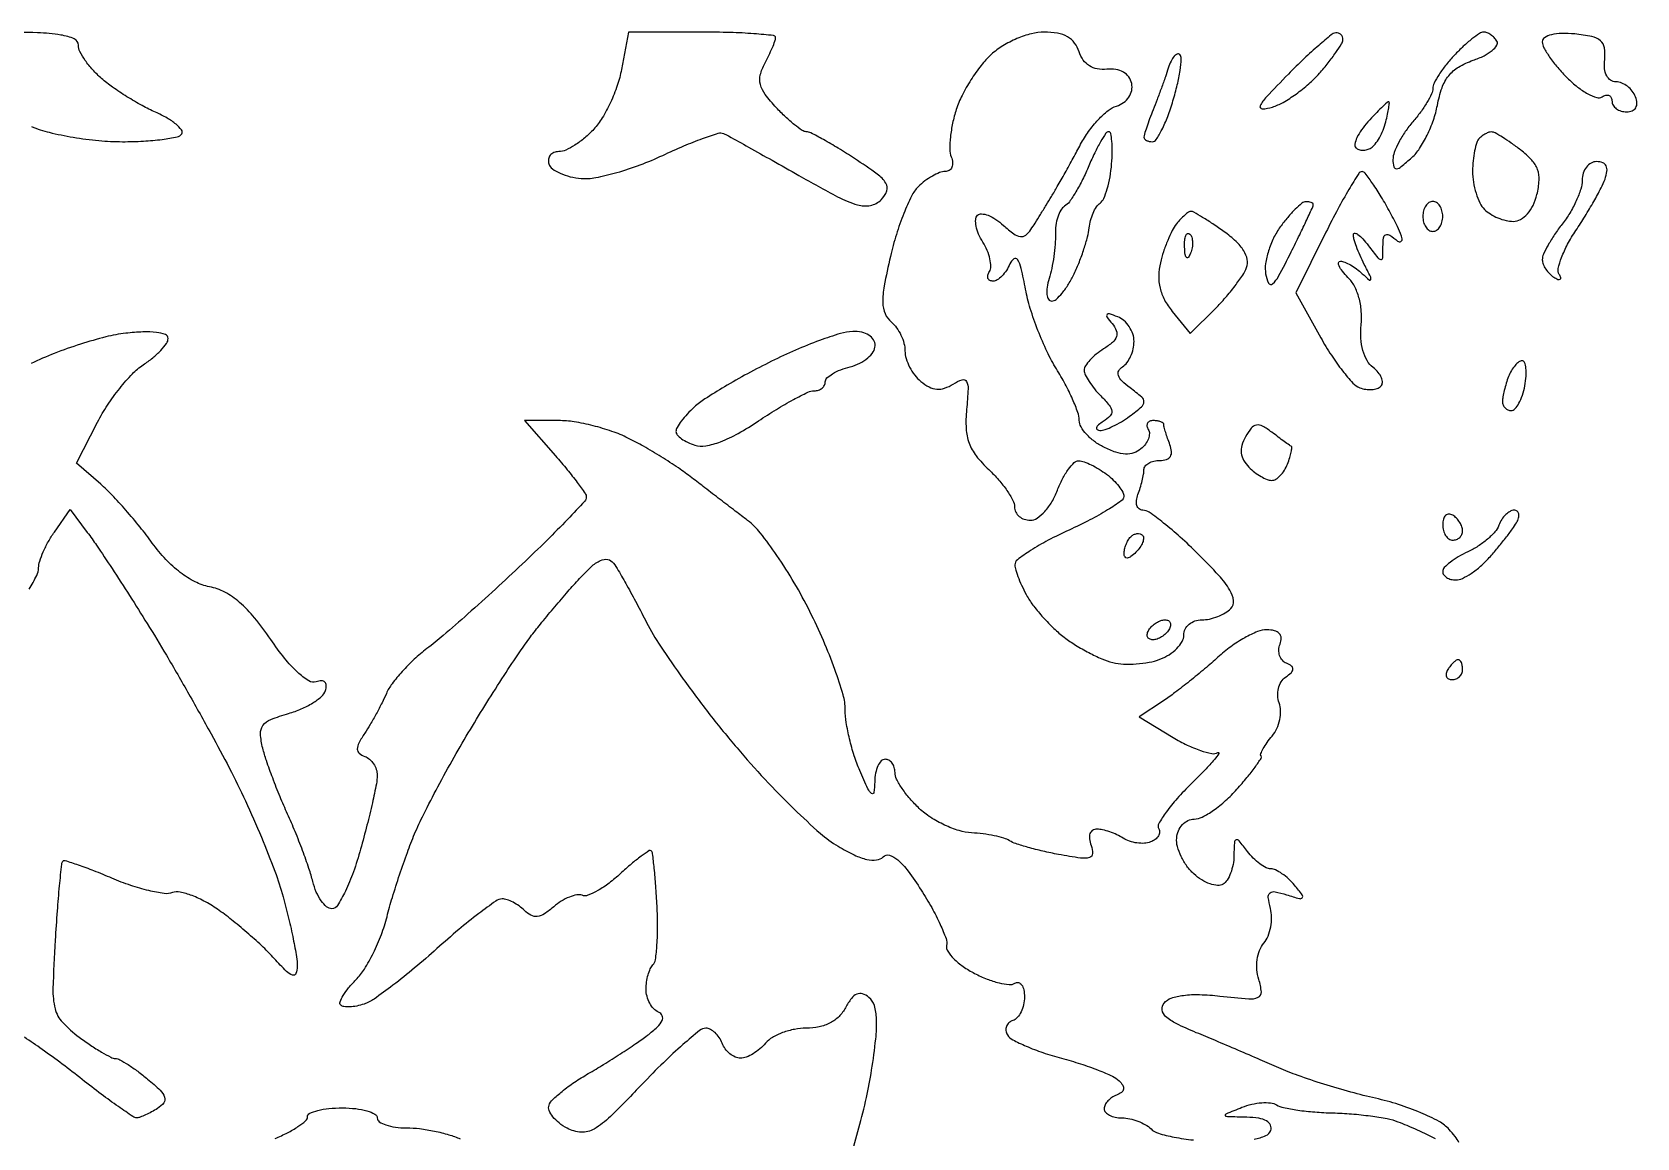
# Model space of a CAD drawing. Extents: x 0 to 102, y 0 to 135.
# Drawn here: x 74.56 to 88.2, y 125.97 to 135.36 of the extents above; entities that cross this region are included whole.
import ezdxf

# ---------------------------------------------------------------- set-up
doc = ezdxf.new("R2010")
doc.units = 0
doc.header["$MEASUREMENT"] = 0

msp = doc.modelspace()

# ---------------------------------------------------------------- linework, layer by layer
for points in [[(74.556773, 134.558422, 0.039416), (74.707861, 134.508857, 0.018142), (74.910871, 134.4673, 0.017839), (75.128704, 134.43883, 0.023576), (75.32859, 134.4294, 0.013426), (75.508976, 134.434244, 0.019433), (75.667701, 134.448978, 0.015492), (75.794898, 134.469819, 0.208922), (75.832806, 134.496049, 0.313173), (75.831014, 134.529551, 0.055152), (75.784641, 134.577317, 0.042779), (75.708837, 134.629678, 0.025571), (75.610997, 134.679113, -0.021597), (75.496007, 134.736071, -0.01388), (75.36762, 134.811443, -0.013952), (75.245848, 134.892362, -0.025326), (75.151798, 134.966121, -0.029558), (75.076709, 135.039634, -0.032369), (75.013233, 135.119397, -0.034256), (74.968636, 135.193967, -0.11817), (74.9556, 135.248356, 0.2993), (74.920435, 135.30184, 0.061089), (74.806236, 135.335361, 0.032929), (74.608223, 135.354759, 0.007954), (74.2788, 135.36, 0.006272)], [(86.683139, 125.930624, 0.040857), (86.650314, 125.980872, 0.018807), (86.600047, 126.040798, 0.085564), (86.514173, 126.10807, 0.023398), (86.358433, 126.18273, 0.02294), (86.171072, 126.25205, 0.022086), (85.975778, 126.304908, -0.012253), (85.765921, 126.357302, -0.008845), (85.534545, 126.425557, -0.008942), (85.31679, 126.498307, -0.019124), (85.152093, 126.563814, 0.002174), (84.995748, 126.632223, 0.001235), (84.805996, 126.713712, 0.001233), (84.614443, 126.794858, 0.002035), (84.452172, 126.862353, -0.016059), (84.281752, 126.93891, -0.072399), (84.191831, 127.00028, -0.175088), (84.162444, 127.056629, -0.209689), (84.178807, 127.113678, -0.138196), (84.239769, 127.155691, -0.050915), (84.342483, 127.179418, -0.039224), (84.480598, 127.185897, -0.02018), (84.65342, 127.173452, 0.007359), (84.897911, 127.149533, 0.122647), (84.97784, 127.162536, 0.325616), (85.00495, 127.20819, 0.053457), (84.983245, 127.314983, -0.058099), (84.967414, 127.396738, -0.05336), (84.970107, 127.48239, -0.05591), (84.990218, 127.561238, -0.083008), (85.025995, 127.622709, 0.077334), (85.061562, 127.682264, 0.048974), (85.084433, 127.760003, 0.047994), (85.092114, 127.842938, 0.063136), (85.082296, 127.918225, -0.030777), (85.064144, 128.0105, -0.256939), (85.079006, 128.048786, -0.229888), (85.120966, 128.059303, -0.025253), (85.219698, 128.033373, 0.008415), (85.328292, 128.000907, 0.296359), (85.352397, 128.008432, 0.349368), (85.352858, 128.031717, 0.010073), (85.286928, 128.114497, 0.033318), (85.236401, 128.167729, 0.03518), (85.180113, 128.212738, 0.0376), (85.126407, 128.244135, 0.113954), (85.085418, 128.2536, -0.121596), (85.044641, 128.263666, -0.039256), (84.991621, 128.29709, -0.036478), (84.936323, 128.344994, -0.033685), (84.886967, 128.40165, 0.008977), (84.815929, 128.491822, 0.309086), (84.791234, 128.499085, 0.311139), (84.775622, 128.478719, 0.00905), (84.771891, 128.364343, -0.043808), (84.764205, 128.289315, -0.044372), (84.743573, 128.217108, -0.048281), (84.713977, 128.157891, -0.114812), (84.679269, 128.123405, -0.16065), (84.633392, 128.112421, -0.063938), (84.569336, 128.12616, -0.054478), (84.498426, 128.160225, -0.044749), (84.431316, 128.210833, -0.053005), (84.371753, 128.277481, -0.044162), (84.323284, 128.359238, -0.046056), (84.292243, 128.443016, -0.084694), (84.28545, 128.515221, -0.081996), (84.300457, 128.576862, -0.086295), (84.334342, 128.629195, -0.09263), (84.381527, 128.664275, -0.114133), (84.434819, 128.6766, 0.120617), (84.502567, 128.693184, 0.032347), (84.598068, 128.751059, 0.030816), (84.701338, 128.83306, 0.027571), (84.79788, 128.930076, 0.009872), (84.882902, 129.029378, 0.015787), (84.951065, 129.117795, 0.009699), (85.00265, 129.192266, 0.313327), (85.002214, 129.213173, -0.263197), (85.00004, 129.232252, -0.026594), (85.020864, 129.274873, -0.027844), (85.053329, 129.326278, -0.018437), (85.095915, 129.38162, 0.06595), (85.135923, 129.445291, 0.054326), (85.161237, 129.521485, 0.05625), (85.168911, 129.598091, 0.088696), (85.156499, 129.662809, -0.079213), (85.143783, 129.722969, -0.073102), (85.149823, 129.78587, -0.076442), (85.1731, 129.841821, -0.102705), (85.210485, 129.881827, 0.032616), (85.259606, 129.921531, 0.192665), (85.273573, 129.950808, 0.260404), (85.261601, 129.975911, 0.057038), (85.218103, 129.999806, -0.117578), (85.18315, 130.02489, -0.098237), (85.160462, 130.064664, -0.090516), (85.153542, 130.113061, -0.082155), (85.163704, 130.162566, 0.095161), (85.172971, 130.214478, 0.185964), (85.15758, 130.25292, 0.149917), (85.11687, 130.27648, 0.056815), (85.050905, 130.284, 0.097946), (84.972413, 130.268475, 0.03017), (84.863316, 130.215659, 0.028895), (84.745615, 130.140389, 0.028043), (84.636137, 130.05135, -0.009291), (84.523229, 129.952264, -0.006891), (84.39497, 129.846854, -0.006969), (84.271103, 129.750678, -0.015576), (84.173751, 129.681892), (83.966738, 129.545084), (84.256242, 129.369027, 0.024006), (84.373724, 129.305093, 0.031037), (84.487311, 129.258626, 0.0321), (84.583424, 129.232842, 0.171786), (84.636323, 129.240423, -0.768593), (84.643882, 129.232191, -0.035774), (84.606785, 129.182294, -0.014994), (84.52479, 129.09264, -0.006167), (84.408576, 128.975898, 0.016745), (84.289697, 128.851316, 0.025757), (84.196358, 128.735177, 0.023351), (84.132676, 128.637721, 0.278285), (84.13314, 128.594524, -0.156529), (84.140537, 128.564691, -0.122732), (84.130255, 128.532784, -0.096612), (84.103081, 128.503534, -0.065883), (84.063092, 128.481792, -0.078371), (84.011125, 128.470716, -0.047817), (83.948308, 128.473356, -0.046618), (83.884893, 128.488253, -0.06019), (83.830928, 128.513932, 0.032717), (83.777724, 128.542925, 0.025266), (83.716439, 128.567618, 0.025849), (83.656611, 128.584875, 0.054194), (83.608605, 128.590705, 0.140398), (83.57162, 128.580612, 0.171166), (83.549009, 128.553012, 0.122029), (83.544394, 128.508991, 0.057065), (83.558802, 128.453125, -0.096491), (83.571022, 128.383611, -0.331815), (83.544647, 128.349566, -0.104821), (83.468788, 128.344855, -0.009647), (83.281841, 128.376205, -0.010166), (83.149152, 128.403901, -0.011629), (83.02356, 128.435886, -0.010824), (82.918599, 128.467696, -0.062712), (82.866344, 128.492372, 0.071298), (82.818072, 128.514166, 0.019136), (82.736198, 128.534502, 0.018984), (82.640406, 128.550672, 0.018595), (82.542998, 128.559666, -0.061057), (82.436868, 128.578634, -0.034181), (82.314312, 128.625768, -0.03357), (82.195189, 128.691249, -0.04615), (82.098848, 128.766321, -0.026397), (82.019983, 128.848665, -0.02951), (81.953327, 128.935977, -0.03076), (81.906183, 129.016156, -0.118053), (81.8928, 129.072047, 0.073819), (81.886438, 129.114901, 0.088108), (81.867949, 129.151255, 0.100605), (81.840462, 129.175558, 0.131618), (81.8082, 129.1842, 0.207538), (81.775597, 129.170058, 0.080072), (81.747479, 129.128285, 0.061464), (81.727766, 129.066721, 0.042454), (81.720289, 128.99385, -0.0264), (81.713892, 128.902852, -0.574876), (81.693978, 128.894331, -0.125573), (81.663117, 128.932352, -0.005595), (81.593389, 129.088163, -0.025156), (81.546057, 129.214178, -0.018632), (81.506104, 129.357568, -0.018931), (81.478504, 129.496127, -0.039711), (81.4698, 129.605546, 0.071693), (81.451523, 129.732359, 0.014961), (81.381474, 129.946458, 0.015413), (81.28422, 130.192126, 0.014027), (81.169116, 130.439299, 0.016886), (81.037253, 130.682033, 0.017073), (80.889763, 130.914406, 0.017135), (80.747836, 131.107453, 0.063945), (80.640366, 131.21268, -0.001042), (80.535414, 131.292336, -0.000574), (80.407417, 131.390137, -0.000573), (80.277856, 131.489605, -0.00092), (80.167613, 131.574765, 0.016661), (80.052374, 131.658127, 0.009287), (79.906921, 131.752255, 0.009256), (79.756091, 131.842109, 0.014807), (79.623756, 131.91255, 0.031807), (79.488073, 131.969268, 0.02152), (79.327352, 132.01711, 0.021725), (79.167371, 132.050014, 0.039871), (79.03483, 132.0606), (78.745072, 132.0606), (79.007636, 131.761556, -0.008097), (79.108231, 131.643172, -0.011651), (79.193072, 131.534943, -0.007549), (79.259946, 131.442536, -0.154039), (79.2702, 131.410041, -0.190277), (79.256872, 131.376286, -0.002929), (79.110366, 131.221516, -0.007361), (78.934631, 131.04336, -0.004748), (78.726083, 130.841935, -0.00428), (78.498238, 130.629689, -0.004103), (78.263601, 130.41835, -0.004065), (78.053583, 130.235312, -0.014745), (77.915756, 130.124027, 0.02484), (77.808138, 130.033487, 0.021735), (77.7049, 129.928759, 0.022314), (77.619931, 129.825839, 0.058689), (77.571775, 129.743327, -0.013708), (77.534338, 129.663487, -0.008205), (77.485726, 129.570628, -0.008212), (77.434263, 129.479718, -0.014119), (77.388052, 129.405973, 0.022668), (77.337406, 129.321993, 0.124722), (77.324468, 129.271153, 0.220741), (77.340792, 129.235884, 0.088699), (77.38785, 129.208573, -0.09153), (77.428275, 129.184807, -0.068002), (77.462536, 129.14582, -0.066626), (77.485687, 129.098153, -0.079936), (77.4936, 129.048973, -0.049347), (77.486315, 128.975339, -0.005867), (77.452249, 128.814694, -0.00696), (77.406733, 128.624265, -0.00566), (77.35283, 128.421523, -0.017845), (77.291355, 128.227517, -0.026888), (77.222902, 128.063932, -0.025145), (77.156292, 127.942105, -0.260719), (77.108201, 127.9152, -0.179783), (77.064245, 127.931533, -0.061694), (77.017915, 127.982679, -0.051753), (76.976404, 128.056998, -0.040039), (76.946688, 128.144915, 0.020036), (76.913768, 128.256877, 0.007895), (76.859899, 128.408281, 0.007799), (76.796473, 128.570263, 0.009663), (76.7322, 128.7189, -0.009148), (76.668182, 128.866528, -0.007648), (76.605523, 129.025445, -0.007734), (76.552687, 129.172557, -0.020863), (76.521193, 129.279015, -0.045265), (76.502216, 129.400119, -0.17844), (76.523321, 129.471312, -0.139356), (76.589713, 129.522047, -0.024076), (76.741032, 129.573445, 0.032251), (76.848725, 129.611999, 0.036688), (76.945819, 129.662745, 0.039679), (77.020213, 129.717474, 0.134672), (77.053397, 129.76709, 0.074737), (77.061111, 129.811353, 0.209041), (77.04943, 129.839869, 0.205096), (77.020332, 129.850998, 0.072085), (76.975425, 129.842676, -0.228751), (76.911482, 129.850556, -0.044142), (76.816799, 129.924132, -0.036504), (76.706818, 130.042429, -0.02025), (76.589783, 130.2011, 0.022432), (76.452264, 130.385849, 0.044068), (76.324451, 130.516921, 0.055385), (76.198682, 130.602825, 0.072928), (76.068017, 130.649487, -0.068412), (75.946038, 130.691814, -0.045619), (75.820682, 130.77072, -0.04077), (75.697656, 130.881812, -0.03171), (75.582659, 131.020738, 0.012977), (75.4785, 131.156623, 0.009956), (75.358002, 131.299725, 0.010088), (75.23983, 131.429161, 0.023426), (75.144935, 131.520049), (74.940121, 131.698599), (75.118149, 132.047562, -0.027569), (75.201748, 132.191274, -0.02287), (75.305689, 132.334516, -0.023473), (75.413335, 132.457152, -0.055914), (75.506588, 132.534393, 0.026415), (75.587138, 132.593476, 0.032615), (75.655192, 132.656986, 0.034402), (75.703617, 132.716149, 0.155525), (75.717, 132.758132, 0.316594), (75.694213, 132.790513, 0.055514), (75.61754, 132.808744, 0.040083), (75.503389, 132.813587, 0.019367), (75.35745, 132.802408, 0.033251), (75.188192, 132.771319, 0.015388), (74.973049, 132.709708, 0.015165), (74.750101, 132.630841, 0.020383), (74.55375, 132.545244, -0.012842)], [(74.536433, 130.62872, 0.017162), (74.601861, 130.745971, 0.119223), (74.6172, 130.809386, -0.078406), (74.626131, 130.865993, -0.02514), (74.656464, 130.94579, -0.024384), (74.699706, 131.032571, -0.024999), (74.750865, 131.113985), (74.884529, 131.304818), (75.030865, 131.111659, -0.013894), (75.109526, 131.001605, -0.002917), (75.240602, 130.804538, -0.003056), (75.389979, 130.574028, -0.002889), (75.539368, 130.337384, -0.006481), (75.70224, 130.068339, -0.003633), (75.893584, 129.73733, -0.003624), (76.082082, 129.400041, -0.005896), (76.236638, 129.110684, -0.01147), (76.373921, 128.830678, -0.009168), (76.509298, 128.523059, -0.009288), (76.624117, 128.233626, -0.023071), (76.694271, 128.016822, -0.007906), (76.740983, 127.834644, -0.008875), (76.780022, 127.657949, -0.008271), (76.808042, 127.506671, -0.046329), (76.814127, 127.424622, -0.083992), (76.802725, 127.364088, -0.408312), (76.774161, 127.35058, -0.114658), (76.722872, 127.38287, -0.010646), (76.619103, 127.4922, 0.019034), (76.525702, 127.587359, 0.009821), (76.402158, 127.699492, 0.009748), (76.270411, 127.809984, 0.014551), (76.150673, 127.900874, 0.029323), (76.036123, 127.972939, 0.0349), (75.920246, 128.026527, 0.037453), (75.8186, 128.056694, 0.146038), (75.753928, 128.051745, -0.127651), (75.683631, 128.043805, -0.023021), (75.553235, 128.068542, -0.023501), (75.399509, 128.112831, -0.019367), (75.240159, 128.173947, 0.007353), (75.087626, 128.236692, 0.011654), (74.95501, 128.285437, 0.005678), (74.843229, 128.32218, 0.279889), (74.821463, 128.316863, 0.172567), (74.810345, 128.293469, 0.001775), (74.79221, 128.109596, 0.005453), (74.77425, 127.895928, 0.003482), (74.757814, 127.647209, 0.006811), (74.739119, 127.235749, 0.06864), (74.757121, 127.065401, 0.128598), (74.819603, 126.950521, 0.045087), (74.961151, 126.824673, 0.011515), (75.058482, 126.756122, 0.014745), (75.151283, 126.6978, 0.012627), (75.230715, 126.653749, 0.110202), (75.269424, 126.643385, -0.116489), (75.306851, 126.632866, -0.015725), (75.377456, 126.590795, -0.017436), (75.459131, 126.534475, -0.013888), (75.543282, 126.468307, -0.017451), (75.65008, 126.372923, -0.120633), (75.687509, 126.314113, -0.248192), (75.679823, 126.266449, -0.090315), (75.627882, 126.218617, -0.016833), (75.577184, 126.188884, -0.018396), (75.526057, 126.163554, -0.018158), (75.480978, 126.145189, -0.081642), (75.453101, 126.139895, -0.155131), (75.418924, 126.149838, -0.00465), (75.294805, 126.234788, -0.00883), (75.149821, 126.339868, -0.005936), (74.987801, 126.464754, 0.006366), (74.817312, 126.595934, 0.006711), (74.646487, 126.720399, 0.006451), (74.496457, 126.823778, 0.029911)], [(81.512574, 125.80811, 0.012053), (81.586171, 126.052961, 0.01193), (81.650506, 126.311345, 0.017036), (81.694228, 126.543571, 0.010371), (81.729214, 126.808518, 0.03705), (81.735444, 126.979233, 0.061963), (81.717042, 127.092289, 0.149333), (81.670958, 127.162383, 0.095335), (81.61714, 127.191968, 0.184331), (81.568782, 127.189449, 0.128595), (81.522199, 127.152362, 0.037823), (81.472723, 127.074662, -0.074762), (81.416919, 126.999812, -0.07489), (81.341601, 126.944734, -0.069233), (81.248074, 126.911265, -0.051399), (81.138782, 126.9, 0.046886), (81.038991, 126.890622, 0.041105), (80.938017, 126.862723, 0.043264), (80.850622, 126.821771, 0.088578), (80.793, 126.7731, -0.044747), (80.744759, 126.724545, -0.040397), (80.687044, 126.683477, -0.042726), (80.628941, 126.655245, -0.091984), (80.580192, 126.6462, -0.104374), (80.535463, 126.65564, -0.066679), (80.489973, 126.683477, -0.062708), (80.450649, 126.724584, -0.067998), (80.424006, 126.7731, 0.05679), (80.39875, 126.821629, 0.058417), (80.363426, 126.862723, 0.064699), (80.323865, 126.89066, 0.122008), (80.286159, 126.9, 0.172687), (80.232684, 126.880963, 0.008887), (80.090381, 126.760672, 0.013275), (79.924578, 126.607415, 0.009172), (79.744874, 126.425692, -0.007533), (79.474627, 126.15061, -0.061998), (79.335679, 126.0438, -0.147319), (79.226818, 126.017276, -0.109903), (79.10713, 126.050719, -0.044676), (79.038452, 126.095783, -0.058271), (78.985398, 126.148943, -0.071095), (78.954735, 126.201753, -0.178315), (78.953368, 126.245604, -0.122499), (78.983391, 126.292907, -0.020669), (79.06454, 126.364101, -0.021528), (79.169186, 126.441328, -0.017665), (79.287101, 126.514826, 0.007534), (79.417323, 126.592377, 0.005569), (79.559103, 126.681926, 0.00563), (79.691186, 126.769549, 0.012567), (79.789143, 126.839795, 0.024242), (79.874112, 126.910745, 0.095411), (79.914462, 126.965356, 0.221709), (79.914862, 127.006364, 0.18534), (79.88355, 127.037195, -0.102487), (79.843094, 127.065797, -0.063184), (79.808864, 127.113246, -0.059493), (79.785682, 127.171304, -0.065355), (79.7778, 127.23135, -0.035277), (79.782106, 127.292312, -0.033648), (79.794947, 127.353058, -0.035494), (79.81373, 127.40507, -0.092233), (79.836174, 127.437774, 0.165899), (79.857976, 127.482158, 0.014486), (79.870541, 127.60889, 0.01778), (79.875886, 127.764699, 0.012877), (79.871195, 127.938324, 0.005104), (79.860391, 128.109653, 0.007763), (79.847179, 128.2582, 0.003514), (79.833158, 128.3837, 0.167194), (79.822235, 128.406336, 0.359001), (79.803082, 128.408267, 0.011578), (79.734945, 128.360444, 0.017452), (79.653203, 128.295679, 0.010619), (79.561034, 128.213829, -0.025048), (79.464157, 128.132672, -0.033042), (79.367893, 128.069441, -0.034814), (79.284272, 128.029509, -0.183935), (79.23437, 128.028904, 0.135973), (79.188897, 128.032614, 0.048762), (79.125975, 128.014088, 0.043937), (79.057393, 127.979113, 0.039391), (78.993251, 127.93154, -0.034453), (78.914545, 127.871953, -0.114124), (78.85394, 127.849701, -0.151174), (78.799839, 127.859293, -0.077619), (78.743681, 127.900279, 0.040479), (78.699042, 127.938221, 0.036373), (78.6473, 127.970005, 0.038263), (78.596464, 127.991598, 0.086877), (78.55533, 127.997892, 0.150012), (78.501128, 127.979973, 0.008329), (78.355912, 127.87326, 0.012258), (78.185918, 127.737217, 0.00862), (78.0012, 127.576293, -0.009527), (77.811731, 127.411833, -0.011451), (77.627219, 127.26478, -0.010206), (77.467243, 127.14824, -0.072053), (77.381475, 127.105176, -0.031032), (77.319204, 127.08865, -0.038666), (77.259788, 127.081481, -0.042641), (77.210884, 127.083558, -0.165928), (77.184075, 127.096725, -0.295785), (77.178223, 127.124147, -0.043859), (77.204186, 127.177539, -0.037691), (77.250163, 127.242541, -0.023614), (77.312888, 127.311488, 0.057544), (77.385336, 127.402852, 0.024412), (77.461307, 127.539741, 0.023763), (77.528989, 127.695324, 0.028669), (77.576913, 127.847288, -0.011548), (77.622497, 128.01119, -0.006922), (77.683806, 128.203776, -0.006929), (77.750159, 128.393827, -0.011969), (77.81128, 128.5497, -0.016974), (77.888394, 128.717145, -0.006102), (78.009067, 128.950228, -0.006045), (78.147633, 129.202658, -0.007132), (78.285011, 129.438, -0.004318), (78.425077, 129.665804, -0.004078), (78.57171, 129.895548, -0.004055), (78.704859, 130.09687, -0.014195), (78.795356, 130.223411, -0.007934), (78.879997, 130.331333, -0.004231), (78.987904, 130.462234, -0.00421), (79.100399, 130.594098, -0.006543), (79.199838, 130.705707, -0.01935), (79.311097, 130.818268, -0.075944), (79.391395, 130.873311, -0.159816), (79.452123, 130.881397, -0.18924), (79.500921, 130.850896, -0.028121), (79.54182, 130.788726, -0.004343), (79.614797, 130.660367, -0.004834), (79.698191, 130.507211, -0.004185), (79.782783, 130.344953, 0.028679), (79.899746, 130.145122, 0.009476), (80.093466, 129.865481, 0.009402), (80.320452, 129.562894, 0.010534), (80.550424, 129.280516, 0.011658), (80.787057, 129.014952, 0.011934), (81.034015, 128.762821, 0.011756), (81.258444, 128.55442, 0.047994), (81.408727, 128.445086, 0.021747), (81.546688, 128.371578, 0.054496), (81.654182, 128.333893, 0.083605), (81.735383, 128.328894, 0.171671), (81.792155, 128.355995, -0.277256), (81.845617, 128.369332, -0.106213), (81.915279, 128.33054, -0.053575), (82.003775, 128.234403, -0.016779), (82.115031, 128.072972, -0.015301), (82.204124, 127.924097, -0.019825), (82.276039, 127.782183, -0.017898), (82.326153, 127.661504, -0.140608), (82.33086, 127.601606, 0.199769), (82.340332, 127.553235, 0.050645), (82.392298, 127.490136, 0.043636), (82.471519, 127.424292, 0.032255), (82.569216, 127.365499, 0.026317), (82.674455, 127.317917, 0.033187), (82.776364, 127.28576, 0.035121), (82.862301, 127.271088, 0.164576), (82.910485, 127.282236, -0.199615), (82.941538, 127.287232, -0.182449), (82.968479, 127.26898, -0.105544), (82.986722, 127.226319, -0.048486), (82.9926, 127.165843, -0.055617), (82.985192, 127.099454, -0.059834), (82.963349, 127.038048, -0.067385), (82.93113, 126.990532, -0.130387), (82.893021, 126.965507, 0.101863), (82.859292, 126.94598, 0.124206), (82.83888, 126.915876, 0.12434), (82.835204, 126.879718, 0.102217), (82.848542, 126.843162, 0.134852), (82.892412, 126.802364, 0.018554), (83.006139, 126.748274, 0.020188), (83.148928, 126.693471, 0.015836), (83.307671, 126.645333, -0.012649), (83.46856, 126.597661, -0.014988), (83.617868, 126.544286, -0.013874), (83.740343, 126.492352, -0.086531), (83.7963, 126.453953, -0.063121), (83.826925, 126.41535, -0.181186), (83.833154, 126.382269, -0.192316), (83.816079, 126.354566, -0.071871), (83.77515, 126.332475, 0.059985), (83.734713, 126.31187, 0.060545), (83.700464, 126.28231, 0.066584), (83.677223, 126.248689, 0.118518), (83.6694, 126.21615, 0.18822), (83.680956, 126.18654, 0.089134), (83.714132, 126.16138, 0.068952), (83.763404, 126.144319, 0.048953), (83.82168, 126.1386, -0.052554), (83.886842, 126.131732, -0.038398), (83.956697, 126.111131, -0.039087), (84.020593, 126.080919, -0.066494), (84.067472, 126.045088, 0.126112), (84.130074, 126.008029, 0.022285), (84.26376, 125.97545, 0.022889), (84.42776, 125.950881, 0.018838)], [(84.943559, 125.95735, 0.052685), (85.042465, 125.987679, 0.210962), (85.084728, 126.03285, 0.194773), (85.082568, 126.077445, 0.16043), (85.049813, 126.112516, 0.087941), (84.982557, 126.135249, 0.032047), (84.882, 126.143962, -0.002218), (84.717216, 126.148381, -0.277812), (84.700505, 126.159167, -0.432462), (84.706056, 126.173883, -0.00316), (84.840463, 126.228727, -0.038393), (84.92333, 126.254756, -0.039498), (85.008417, 126.267498, -0.042646), (85.083517, 126.26633, -0.113683), (85.133951, 126.249214, 0.088301), (85.193168, 126.225738, 0.014831), (85.313872, 126.204817, 0.015832), (85.458845, 126.188761, 0.013469), (85.612588, 126.180805, -0.013976), (85.771751, 126.172406, -0.013264), (85.933005, 126.155055, -0.01334), (86.074709, 126.132128, -0.044736), (86.1651, 126.106479, -0.009161), (86.240558, 126.07597, -0.00574), (86.32775, 126.037655, -0.00576), (86.412773, 125.997937, -0.010455), (86.481202, 125.963224, 0.014506)], [(76.62645, 125.964886, 0.021808), (76.731762, 126.012302, 0.030771), (76.820633, 126.064156, 0.031287), (76.885283, 126.113535, 0.217323), (76.9014, 126.148864, -0.295322), (76.920019, 126.177638, -0.044076), (76.988379, 126.201364, -0.037816), (77.084024, 126.217819, -0.023699), (77.1975, 126.2232, -0.027026), (77.310958, 126.217063, -0.042582), (77.406621, 126.198349, -0.052312), (77.473965, 126.17123, -0.277684), (77.4936, 126.1386, 0.252536), (77.511132, 126.106103, 0.06379), (77.566984, 126.078851, 0.04954), (77.64772, 126.060158, 0.032142), (77.743419, 126.054, -0.030744), (77.854096, 126.047188, -0.020057), (77.980411, 126.026408, -0.020183), (78.102421, 125.996095, -0.035928), (78.19939, 125.960071, -0.053324)]]:
    msp.add_lwpolyline(points, format="xyb")
for points in [[(80.252515, 135.36), (79.62743, 135.36), (79.568864, 135.04275, -0.036511), (79.533489, 134.907344, -0.026537), (79.47548, 134.762777, -0.026999), (79.405325, 134.630818, -0.051725), (79.333202, 134.53515, -0.030463), (79.256641, 134.462302, -0.032163), (79.173112, 134.400715, -0.033995), (79.094731, 134.357583, -0.109207), (79.036903, 134.3448, 0.092433), (78.994077, 134.336815, 0.131404), (78.962944, 134.314115, 0.140164), (78.948541, 134.280141, 0.111513), (78.952519, 134.240342, 0.155046), (78.982683, 134.198919, 0.053286), (79.047538, 134.161155, 0.046796), (79.132777, 134.132216, 0.039285), (79.227093, 134.117456, 0.06729), (79.349544, 134.124525, 0.020863), (79.5294, 134.167351, 0.020444), (79.728634, 134.232571, 0.021162), (79.919547, 134.313189, -0.00964), (80.097522, 134.393223, -0.014043), (80.257575, 134.456267, -0.009482), (80.391609, 134.501905, -0.184325), (80.434574, 134.499525, -0.021262), (80.478044, 134.477857, -0.000693), (80.648381, 134.3834, -0.001328), (80.848924, 134.27113, -0.000923), (81.074907, 134.143278, 0.00711), (81.404738, 133.962024, 0.050342), (81.57371, 133.893028, 0.121741), (81.683959, 133.888087, 0.14804), (81.774731, 133.936674, 0.108743), (81.822326, 134.011131, 0.235764), (81.815001, 134.076884, 0.093484), (81.742405, 134.153197, 0.011062), (81.548682, 134.286245, 0.007613), (81.410892, 134.373491, 0.010578), (81.284712, 134.447097, 0.007329), (81.177761, 134.504455, 0.119973), (81.138555, 134.514, -0.152621), (81.104084, 134.524773, -0.017687), (81.038419, 134.573783, -0.019963), (80.962869, 134.639576, -0.015055), (80.885099, 134.717518, -0.027161), (80.790092, 134.830341, -0.096974), (80.749051, 134.914821, -0.126348), (80.748443, 134.995782, -0.061968), (80.785752, 135.092656, 0.010649), (80.820921, 135.161874, 0.013118), (80.85062, 135.227922, 0.011548), (80.872659, 135.284204, 0.08776), (80.8776, 135.312138, 0.385571), (80.860204, 135.331343, 0.005588), (80.693981, 135.345941, 0.011926), (80.492191, 135.356558, 0.00718)], [(83.160817, 135.36, 0.063027), (83.052248, 135.34626, 0.036989), (82.928005, 135.304297, 0.03634), (82.807604, 135.242787, 0.049524), (82.710174, 135.16965, 0.040934), (82.624231, 135.076669, 0.024528), (82.537362, 134.953749, 0.024462), (82.462428, 134.822036, 0.038666), (82.412926, 134.701966, 0.025885), (82.382004, 134.586653, 0.026404), (82.363409, 134.469523, 0.027335), (82.358256, 134.366525, 0.090682), (82.370721, 134.300116, -0.071404), (82.38156, 134.252505, -0.119636), (82.375182, 134.212177, -0.15263), (82.352873, 134.185579, -0.143459), (82.318808, 134.1756, 0.093466), (82.271559, 134.16669, 0.035203), (82.210515, 134.137715, 0.033363), (82.146853, 134.095985, 0.034629), (82.090145, 134.046631, 0.081791), (82.033461, 133.967595, 0.019641), (81.967495, 133.819753, 0.019653), (81.904331, 133.641819, 0.018352), (81.853717, 133.455388, 0.009974), (81.80057, 133.204135, 0.050803), (81.788172, 133.061963, 0.098709), (81.80815, 132.968833, 0.118039), (81.861829, 132.897198, -0.064821), (81.906071, 132.849575, -0.044388), (81.943451, 132.785841, -0.044465), (81.968919, 132.716683, -0.06609), (81.9774, 132.6528, 0.074611), (81.987149, 132.587835, 0.044547), (82.016695, 132.515323, 0.043509), (82.059977, 132.446733, 0.057109), (82.11117, 132.393299, 0.05339), (82.181527, 132.346593, 0.100152), (82.246881, 132.327819, 0.102374), (82.313411, 132.336108, 0.057629), (82.38723, 132.371142, -0.057573), (82.463597, 132.407395, -0.369989), (82.500275, 132.392723, -0.135103), (82.513698, 132.33064, -0.009846), (82.500409, 132.154552, 0.035893), (82.496629, 131.992129, 0.076768), (82.521699, 131.86954, 0.077843), (82.582296, 131.76129, 0.037764), (82.689648, 131.644003, -0.024968), (82.773227, 131.55725, -0.028516), (82.843859, 131.466208, -0.029484), (82.89403, 131.383237, -0.121824), (82.908, 131.326753, 0.11895), (82.918323, 131.283976, 0.100652), (82.947436, 131.247545, 0.092287), (82.990975, 131.223081, 0.082149), (83.042249, 131.2146, 0.151573), (83.100588, 131.232701, 0.05825), (83.165203, 131.289154, 0.050738), (83.225717, 131.371293, 0.043188), (83.272296, 131.4684, -0.028486), (83.315361, 131.565386, -0.038754), (83.36557, 131.646856, -0.043282), (83.415403, 131.704101, -0.202409), (83.455298, 131.719509, -0.081256), (83.49875, 131.711017, -0.024951), (83.560374, 131.684596, -0.024239), (83.627466, 131.647646, -0.024362), (83.69055, 131.604433, -0.030344), (83.747045, 131.555877, -0.034963), (83.794435, 131.502949, -0.037507), (83.827376, 131.453255, -0.136063), (83.836301, 131.416773, -0.237722), (83.81517, 131.377845, -0.013867), (83.698671, 131.301689, -0.018593), (83.548583, 131.216934, -0.01241), (83.371001, 131.1307, 0.014499), (83.19381, 131.043739, 0.021676), (83.044887, 130.956766, 0.017802), (82.931847, 130.878175, 0.245458), (82.910998, 130.8346, 0.067852), (82.91869, 130.789956, 0.017256), (82.943299, 130.720529, 0.01727), (82.977196, 130.642469, 0.016711), (83.016748, 130.566056, 0.03778), (83.071159, 130.484186, 0.018778), (83.151445, 130.3888, 0.018524), (83.242498, 130.295693, 0.025836), (83.331, 130.219955, 0.02574), (83.426557, 130.153917, 0.018733), (83.538954, 130.09019, 0.019012), (83.650422, 130.037672, 0.038938), (83.741929, 130.006895, 0.04884), (83.833006, 129.993222, 0.029482), (83.942237, 129.994046, 0.029343), (84.051726, 130.007821, 0.044904), (84.143779, 130.033652, 0.051775), (84.221201, 130.072667, 0.056012), (84.286739, 130.125897, 0.063081), (84.331423, 130.184585, 0.131946), (84.3462, 130.239606, -0.117304), (84.357904, 130.288808, -0.100566), (84.390932, 130.330708, -0.092808), (84.440323, 130.358838, -0.083348), (84.49848, 130.3686, 0.053501), (84.563785, 130.375608, 0.038521), (84.634072, 130.396644, 0.039114), (84.69859, 130.427492, 0.065396), (84.74623, 130.46407, 0.233072), (84.768796, 130.530507, 0.103026), (84.737443, 130.62032, 0.050293), (84.643902, 130.745512, 0.012583), (84.466559, 130.92937, 0.01153), (84.316075, 131.071032, 0.015928), (84.174249, 131.190562, 0.012485), (84.052501, 131.281869, 0.155871), (83.998258, 131.2992, -0.16928), (83.967062, 131.310073, -0.150424), (83.947548, 131.338509, -0.106932), (83.943651, 131.381801, -0.060855), (83.956449, 131.433019, 0.016969), (83.976107, 131.489951, 0.015089), (83.992716, 131.550348, 0.015326), (84.004348, 131.605591, 0.04425), (84.0078, 131.644519, -0.170574), (84.018214, 131.674157, -0.09425), (84.047736, 131.699381, -0.074784), (84.091745, 131.716442, -0.05519), (84.143751, 131.7222, 0.076855), (84.199199, 131.730774, 0.176865), (84.232142, 131.75618, 0.16701), (84.242067, 131.79804, 0.067159), (84.228351, 131.856019, -0.008099), (84.208689, 131.909849, -0.009838), (84.192084, 131.960922, -0.008575), (84.179748, 132.004229, -0.065182), (84.177, 132.025219, 0.228512), (84.170465, 132.038771, 0.074153), (84.150682, 132.050207, 0.056473), (84.121717, 132.058014, 0.037631), (84.087407, 132.0606, 0.09272), (84.056761, 132.054868, 0.171182), (84.037751, 132.038565, 0.174428), (84.033381, 132.014197, 0.096707), (84.044176, 131.985586, -0.146128), (84.053728, 131.95016, -0.083151), (84.045157, 131.906248, -0.070709), (84.020305, 131.860739, -0.059329), (83.982414, 131.820837, -0.091494), (83.920611, 131.786248, -0.093246), (83.850953, 131.776303, -0.072063), (83.76822, 131.792045, -0.03266), (83.666293, 131.834802, -0.044201), (83.586703, 131.88369, -0.048043), (83.519336, 131.944611, -0.053558), (83.472981, 132.007844, -0.13175), (83.458097, 132.063, 0.08667), (83.446244, 132.130237, 0.017779), (83.401026, 132.242486, 0.018217), (83.338296, 132.370726, 0.016236), (83.264088, 132.499187, -0.0292), (83.18484, 132.64497, -0.017404), (83.107045, 132.826568, -0.017391), (83.041921, 133.013549, -0.028644), (83.001635, 133.175987, 0.009906), (82.964935, 133.351931, 0.080815), (82.934052, 133.427764, 0.432609), (82.902767, 133.434307, 0.139196), (82.869146, 133.39305, -0.042613), (82.838762, 133.336405, -0.048882), (82.800394, 133.28849, -0.055433), (82.7602, 133.255508, -0.145108), (82.724756, 133.245, -0.1191), (82.698098, 133.251441, -0.186731), (82.682608, 133.26884, -0.153248), (82.681185, 133.295122, -0.076028), (82.694373, 133.326159, 0.142848), (82.706264, 133.369157, 0.05094), (82.698833, 133.43306, 0.045436), (82.675749, 133.505529, 0.039788), (82.639119, 133.576111, -0.038971), (82.603165, 133.645113, -0.051327), (82.582216, 133.712867, -0.061553), (82.577978, 133.769744, -0.186314), (82.593434, 133.804634, -0.223774), (82.627936, 133.817037, -0.06933), (82.683005, 133.803932, -0.054093), (82.748339, 133.769906, -0.03685), (82.814482, 133.71837, 0.024029), (82.901064, 133.647272, 0.123519), (82.95797, 133.623636, 0.204866), (83.003594, 133.63559, 0.084488), (83.047628, 133.683639, 0.003107), (83.082309, 133.738102, 0.001299), (83.128406, 133.81192, 0.001285), (83.177331, 133.891175, 0.001666), (83.221757, 133.9641, 0.006052), (83.2711, 134.047986, 0.002413), (83.336787, 134.164112, 0.002388), (83.406442, 134.290059, 0.003005), (83.46969, 134.407392, -0.033659), (83.537129, 134.515999, -0.032632), (83.619174, 134.615771, -0.034391), (83.70298, 134.693623, -0.093396), (83.774071, 134.73187, 0.077958), (83.834397, 134.76198, 0.089636), (83.879308, 134.807974, 0.09596), (83.903217, 134.864003, 0.104887), (83.903394, 134.923078, 0.104548), (83.878499, 134.97968, 0.106861), (83.832982, 135.020842, 0.093885), (83.769291, 135.043018, 0.063418), (83.69218, 135.044651, -0.069913), (83.611099, 135.047417, -0.097485), (83.543551, 135.073465, -0.099664), (83.491948, 135.122617, -0.076074), (83.457297, 135.192701, 0.086395), (83.418434, 135.267405, 0.101596), (83.358359, 135.319697, 0.084916), (83.273526, 135.350119, 0.043751)], [(85.63635, 135.352982, 0.145467), (85.597959, 135.336793, 0.0072), (85.492133, 135.247227, 0.011127), (85.368759, 135.134796, 0.00777), (85.2345, 135.002821, 0.004794), (85.046864, 134.808869, 0.076942), (84.995087, 134.734102, 0.568891), (85.012254, 134.708034, 0.064684), (85.098777, 134.723352, 0.054322), (85.190453, 134.763518, 0.025354), (85.299639, 134.833839, 0.024763), (85.407864, 134.920003, 0.031675), (85.497954, 135.010063, 0.01242), (85.573402, 135.100114, 0.016261), (85.637517, 135.186221, 0.013824), (85.686016, 135.260268, 0.128224), (85.697127, 135.29655, 0.102251), (85.693267, 135.320211, 0.114741), (85.680376, 135.3393, 0.11437), (85.660347, 135.350784, 0.101094)], [(86.893954, 135.36, 0.14835), (86.858546, 135.349258, 0.019412), (86.794112, 135.302483, 0.021191), (86.72033, 135.239178, 0.01628), (86.645147, 135.164197, 0.02041), (86.574728, 135.082827, 0.024115), (86.515234, 135.000252, 0.023993), (86.472417, 134.926861, 0.120621), (86.4612, 134.881042, -0.11204), (86.450793, 134.835182, -0.023362), (86.411497, 134.762042, -0.023428), (86.356771, 134.679698, -0.02026), (86.292, 134.5986, 0.028938), (86.227245, 134.514574, 0.028788), (86.172503, 134.423492, 0.030057), (86.134212, 134.338552, 0.091106), (86.1228, 134.276443, 0.057639), (86.129786, 134.216044, 0.380653), (86.152643, 134.199964, 0.14451), (86.193875, 134.217465, 0.011781), (86.283622, 134.294918, 0.064278), (86.349299, 134.371816, 0.030824), (86.413554, 134.484866, 0.029939), (86.466985, 134.612896, 0.037531), (86.500107, 134.737169, -0.037439), (86.539988, 134.886911, -0.084162), (86.596488, 134.989584, -0.0913), (86.680397, 135.062839, -0.050088), (86.804485, 135.12058, 0.031756), (86.89641, 135.159328, 0.054525), (86.966277, 135.204244, 0.079185), (87.005635, 135.248007, 0.28972), (87.006007, 135.283641, 0.055334), (86.983144, 135.312849, 0.049525), (86.953624, 135.33757, 0.052541), (86.922236, 135.354441, 0.097356)], [(87.66675, 135.34421, 0.028975), (87.556704, 135.348415, 0.055128), (87.468965, 135.336954, 0.081354), (87.411341, 135.312428, 0.256956), (87.3918, 135.276915, 0.128039), (87.404614, 135.227696, 0.02424), (87.454136, 135.148328, 0.024465), (87.522767, 135.059025, 0.020311), (87.604009, 134.9709, 0.030073), (87.691407, 134.893428, 0.042222), (87.778525, 134.836257, 0.049018), (87.853669, 134.804629, 0.216808), (87.900109, 134.810538, -0.083494), (87.93216, 134.8236, -0.162193), (87.959357, 134.820838, -0.18164), (87.977444, 134.802867, -0.107732), (87.984, 134.772793, 0.13751), (87.993577, 134.738628, 0.100193), (88.020497, 134.709518, 0.086101), (88.060761, 134.68992, 0.070414), (88.108245, 134.6832, 0.094119), (88.155557, 134.692185, 0.166113), (88.185524, 134.717663, 0.151899), (88.19522, 134.758074, 0.075244), (88.183794, 134.8101, 0.073594), (88.156445, 134.858613, 0.064221), (88.115077, 134.899723, 0.066865), (88.066556, 134.927535, 0.097039), (88.018246, 134.937, -0.149165), (87.972369, 134.950998, -0.127807), (87.93879, 134.988956, -0.093708), (87.921189, 135.049442, -0.050485), (87.921547, 135.12735, 0.063995), (87.919322, 135.226959, 0.180809), (87.886021, 135.286787, 0.127285), (87.812234, 135.322606, 0.025656)], [(84.311755, 135.168845, 0.302663), (84.290037, 135.173193, 0.119002), (84.264113, 135.154408, 0.066376), (84.237335, 135.113018, 0.033121), (84.214409, 135.054859, -0.006613), (84.189282, 134.979664, -0.003254), (84.155438, 134.884662, -0.003228), (84.11901, 134.786454, -0.004698), (84.085517, 134.700369, 0.006276), (84.055753, 134.623146, 0.008235), (84.030629, 134.551867, 0.006284), (84.011411, 134.491836, 0.074453), (84.0078, 134.467719, 0.179687), (84.013231, 134.453094, 0.091745), (84.028718, 134.440656, 0.071746), (84.051763, 134.432233, 0.051844), (84.079009, 134.4294, 0.256637), (84.11235, 134.44772, 0.024572), (84.159807, 134.531224, 0.026491), (84.209111, 134.64322, 0.01766), (84.254073, 134.776036, 0.014827), (84.290504, 134.912194, 0.021501), (84.313857, 135.034411, 0.018029), (84.324802, 135.133741, 0.218138)], [(86.085692, 134.7678, 0.189923), (86.072466, 134.762588, 0.004932), (86.025553, 134.717945, 0.009758), (85.971232, 134.663123, 0.006432), (85.910831, 134.598081, 0.029334), (85.855647, 134.529408, 0.044798), (85.817117, 134.463456, 0.055222), (85.798512, 134.408934, 0.256387), (85.80749, 134.37811, 0.117967), (85.83271, 134.362628, 0.077546), (85.866486, 134.357146, 0.070825), (85.903412, 134.362171, 0.069332), (85.93776, 134.37731, 0.092118), (85.971608, 134.408049, 0.033609), (86.00737, 134.462326, 0.031945), (86.039403, 134.528379, 0.032984), (86.062368, 134.597282, 0.010973), (86.077945, 134.662678, 0.01899), (86.087613, 134.71771, 0.014246), (86.092251, 134.760702, 0.437534)], [(83.707705, 134.514, 0.251718), (83.683817, 134.50116, 0.014801), (83.638922, 134.42872, 0.019488), (83.58935, 134.334935, 0.012874), (83.539465, 134.223685, -0.016805), (83.486819, 134.108707, -0.019537), (83.428948, 134.003294, -0.018915), (83.373669, 133.918727, -0.100445), (83.333576, 133.881092, 0.125671), (83.301536, 133.847863, 0.049872), (83.275642, 133.789487, 0.045249), (83.259041, 133.717747, 0.042515), (83.255134, 133.642657, -0.027758), (83.25322, 133.557621, -0.015762), (83.241964, 133.455268, -0.015703), (83.224074, 133.352562, -0.024908), (83.201672, 133.26615, 0.036326), (83.184346, 133.192432, 0.067493), (83.182909, 133.131136, 0.107734), (83.196565, 133.090737, 0.263394), (83.222953, 133.0758, 0.185038), (83.261271, 133.090483, 0.037233), (83.31273, 133.144141, 0.034736), (83.366507, 133.219371, 0.026375), (83.41499, 133.30845, 0.017716), (83.458701, 133.408947, 0.014768), (83.49812, 133.518532, 0.015024), (83.528232, 133.621038, 0.038731), (83.541904, 133.696923, -0.040535), (83.553624, 133.76066, -0.037648), (83.575661, 133.823328, -0.039871), (83.603999, 133.876061, -0.093282), (83.634684, 133.908423, 0.135081), (83.665846, 133.94725, 0.029574), (83.695384, 134.028511, 0.028751), (83.719295, 134.129708, 0.024156), (83.733172, 134.23905, 0.015968), (83.738025, 134.344465, 0.026614), (83.734548, 134.433233, 0.025254), (83.724976, 134.499783, 0.35865)], [(86.96175, 134.512119, 0.089818), (86.938822, 134.508863, 0.038968), (86.910329, 134.49688, 0.03693), (86.881225, 134.479043, 0.040457), (86.856, 134.4576, 0.119866), (86.834171, 134.421739, 0.027225), (86.816167, 134.352326, 0.026679), (86.803745, 134.267843, 0.023166), (86.7996, 134.17842, 0.040308), (86.807089, 134.085678, 0.035574), (86.829421, 133.99126, 0.03729), (86.862143, 133.90884, 0.083425), (86.90112, 133.85412, 0.059086), (86.950458, 133.815243, 0.03901), (87.014857, 133.782422, 0.039026), (87.083525, 133.760019, 0.059405), (87.145749, 133.7526, 0.130098), (87.207322, 133.768897, 0.083278), (87.265007, 133.815895, 0.069153), (87.313045, 133.888757, 0.049763), (87.34607, 133.980555, 0.046416), (87.364688, 134.101178, 0.103307), (87.351278, 134.192683, 0.099824), (87.301916, 134.273125, 0.041436), (87.207192, 134.359374, 0.010687), (87.128489, 134.417289, 0.014089), (87.054205, 134.466474, 0.011501), (86.990788, 134.503945, 0.118696)], [(85.860064, 134.174902, 0.261554), (85.831803, 134.159535, 0.005946), (85.748805, 134.023929, 0.011783), (85.654919, 133.857559, 0.007513), (85.553258, 133.65997), (85.297688, 133.144339), (85.509841, 132.764756, 0.017285), (85.599824, 132.616069, 0.02083), (85.694763, 132.483211, 0.019996), (85.782567, 132.379406, 0.116097), (85.841445, 132.339335, 0.055487), (85.891565, 132.326241, 0.055494), (85.943336, 132.32449, 0.06085), (85.988972, 132.333675, 0.116837), (86.020566, 132.353166, 0.195144), (86.03343, 132.383596, 0.104115), (86.025469, 132.424339, 0.076649), (85.997597, 132.469448, 0.050577), (85.953467, 132.511667, -0.100368), (85.90332, 132.570184, -0.059341), (85.868228, 132.655574, -0.051771), (85.850549, 132.759862, -0.040388), (85.852419, 132.874838, 0.043898), (85.853506, 132.992439, 0.048248), (85.833679, 133.104634, 0.052202), (85.795155, 133.202319, 0.07651), (85.740626, 133.276688, -0.025334), (85.692853, 133.329564, -0.062518), (85.665164, 133.373806, -0.156476), (85.661697, 133.40165, -0.360577), (85.676837, 133.4142, -0.098123), (85.712775, 133.407079, -0.031676), (85.761767, 133.383136, -0.030198), (85.814187, 133.348921, -0.029659), (85.862436, 133.30845, 0.011099), (85.922597, 133.25406, 0.570165), (85.934829, 133.258161, 0.168657), (85.931697, 133.283433, 0.004307), (85.879356, 133.387488, -0.014838), (85.843203, 133.463296, -0.016664), (85.813084, 133.538267, -0.016114), (85.791763, 133.603375, -0.080976), (85.787091, 133.641288, -0.434928), (85.799558, 133.652033, -0.134425), (85.825477, 133.641788, -0.049988), (85.866026, 133.604498, -0.019948), (85.913991, 133.54608, 0.005846), (85.993497, 133.44348, 0.206145), (86.01959, 133.429453, 0.422851), (86.035565, 133.443279, 0.014316), (86.0382, 133.535289, -0.028983), (86.042735, 133.613462, -0.274496), (86.062267, 133.639065, -0.249165), (86.095804, 133.635528, -0.02482), (86.162617, 133.585461, 0.293009), (86.190757, 133.581992, 0.359109), (86.201521, 133.605224, 0.049314), (86.169945, 133.690609, 0.011167), (86.099167, 133.828204, 0.010605), (86.023462, 133.960843, 0.015977), (85.951435, 134.072772, 0.010778), (85.887868, 134.160822, 0.231591)], [(87.854445, 134.2602, 0.126176), (87.807062, 134.248049, 0.100773), (87.766697, 134.213849, 0.089933), (87.739565, 134.16269, 0.077214), (87.7302, 134.102409, -0.076854), (87.718521, 134.026876, -0.029798), (87.680498, 133.927783, -0.028641), (87.625757, 133.823462, -0.031515), (87.561, 133.729515, 0.018056), (87.496226, 133.640752, 0.021087), (87.441502, 133.551921, 0.020602), (87.401975, 133.473868, 0.107301), (87.3918, 133.426999, 0.093374), (87.398938, 133.389112, 0.052951), (87.420491, 133.347531, 0.050332), (87.452111, 133.308796, 0.058075), (87.489471, 133.279221, 0.031498), (87.524955, 133.260268, 0.227282), (87.5438, 133.260632, 0.376836), (87.549137, 133.273851, 0.054187), (87.535513, 133.302396, -0.197628), (87.527267, 133.352425, -0.034042), (87.555791, 133.446313, -0.032556), (87.606848, 133.558207, -0.023975), (87.677045, 133.675018, 0.009452), (87.754972, 133.796555, 0.009058), (87.829399, 133.922672, 0.009026), (87.891012, 134.036272, 0.031943), (87.924448, 134.11215, 0.052162), (87.940849, 134.177206, 0.14715), (87.93394, 134.223081, 0.189347), (87.90479, 134.250502, 0.095436)], [(85.38255, 133.919141, 0.163545), (85.349266, 133.906381, 0.021794), (85.292604, 133.855275, 0.023339), (85.22893, 133.786464, 0.017664), (85.165452, 133.705456, 0.045108), (85.108835, 133.610828, 0.03698), (85.065648, 133.501146, 0.038374), (85.041082, 133.393545, 0.076157), (85.041455, 133.306265, 0.075344), (85.065938, 133.228955, 0.490936), (85.100189, 133.221978, 0.092728), (85.151874, 133.286671, 0.006524), (85.258553, 133.49354, 0.002625), (85.330394, 133.639342, 0.004027), (85.390937, 133.766453, 0.001432), (85.44185, 133.876421, 0.108101), (85.446, 133.89539, 0.226037), (85.441282, 133.905293, 0.081029), (85.427362, 133.913261, 0.060375), (85.406848, 133.918229, 0.039733)], [(86.4612, 133.9218, 0.148195), (86.428937, 133.912023, 0.098894), (86.401451, 133.884523, 0.082425), (86.382919, 133.843414, 0.064853), (86.3766, 133.7949, 0.064853), (86.382919, 133.746386, 0.082425), (86.401451, 133.705277, 0.098894), (86.428937, 133.677777, 0.148195), (86.4612, 133.668, 0.148195), (86.493463, 133.677777, 0.098894), (86.520949, 133.705277, 0.082425), (86.539481, 133.746386, 0.064853), (86.5458, 133.7949, 0.064853), (86.539481, 133.843414, 0.082425), (86.520949, 133.884523, 0.098894), (86.493463, 133.912023, 0.148195)], [(84.406949, 133.8372, 0.151213), (84.3864, 133.83084, 0.027138), (84.354209, 133.806136, 0.027122), (84.318449, 133.771939, 0.02159), (84.283624, 133.73145, 0.049789), (84.247919, 133.675458, 0.018794), (84.209112, 133.590971, 0.018397), (84.173488, 133.495231, 0.021346), (84.146931, 133.401724, 0.05332), (84.132682, 133.290589, 0.064633), (84.144012, 133.186206, 0.063164), (84.182003, 133.086295, 0.047821), (84.246851, 132.988406), (84.400172, 132.799063), (84.614693, 133.013584, 0.016861), (84.70054, 133.105425, 0.016248), (84.781113, 133.203955, 0.01641), (84.846342, 133.295293, 0.05529), (84.879986, 133.360413, 0.143647), (84.885501, 133.428303, 0.089273), (84.855465, 133.502994, 0.065012), (84.789707, 133.582624, 0.032989), (84.688869, 133.66496, 0.007269), (84.593289, 133.730946, 0.010317), (84.506276, 133.786605, 0.006709), (84.432343, 133.830423, 0.131144)], [(84.397312, 133.645087, -0.126455), (84.413661, 133.617429, -0.060344), (84.420358, 133.576372, -0.05415), (84.417192, 133.529203, -0.051402), (84.403991, 133.482937, -0.054073), (84.385248, 133.447687, -0.470617), (84.36983, 133.446228, -0.168741), (84.357874, 133.470911, -0.018894), (84.352879, 133.53405, -0.028489), (84.353809, 133.592947, -0.077125), (84.363176, 133.633554, -0.208169), (84.378797, 133.648997, -0.296942)], [(83.784334, 132.941785, 0.014273), (83.71394, 132.966517, 0.309964), (83.694013, 132.960531, 0.339167), (83.69354, 132.940675, 0.015647), (83.737733, 132.883901, -0.078313), (83.772609, 132.825243, -0.17864), (83.773956, 132.774513, -0.134515), (83.740662, 132.725259, -0.037694), (83.665099, 132.669747, 0.031348), (83.601985, 132.624602, 0.036973), (83.548639, 132.574151, 0.040153), (83.51118, 132.525797, 0.145731), (83.5002, 132.488926, 0.114361), (83.509274, 132.449774, 0.029124), (83.541507, 132.392644, 0.02814), (83.586997, 132.330016, 0.025241), (83.64082, 132.270465, -0.023009), (83.713267, 132.191025, -0.150083), (83.73384, 132.14174, -0.222852), (83.7191, 132.100207, -0.056778), (83.66197, 132.054218, 0.031694), (83.62158, 132.02491, 0.127967), (83.603909, 132.000426, 0.351728), (83.608939, 131.984492, 0.144519), (83.63208, 131.977295, 0.089136), (83.67742, 131.984768, 0.025436), (83.743586, 132.012121, 0.024746), (83.816433, 132.051196, 0.023959), (83.88588, 132.097669, 0.015309), (83.987819, 132.178143, 0.21785), (84.007207, 132.219015, 0.224149), (83.988675, 132.259734, 0.016232), (83.889234, 132.338556, -0.032239), (83.821176, 132.396141, -0.116574), (83.790659, 132.443541, -0.209174), (83.793558, 132.483461, -0.133873), (83.825784, 132.517979, 0.095723), (83.863096, 132.552354, 0.052723), (83.894584, 132.606077, 0.049863), (83.915974, 132.669526, 0.056437), (83.9232, 132.733342, 0.081467), (83.912818, 132.796638, 0.065728), (83.882408, 132.858574, 0.066482), (83.837421, 132.909819, 0.088018)], [(81.53325, 132.817055, 0.067638), (81.429168, 132.800147, 0.013807), (81.251889, 132.740665, 0.01431), (81.048178, 132.659311, 0.012999), (80.842726, 132.563948, 0.009149), (80.639837, 132.458614, 0.009543), (80.443808, 132.347351, 0.009277), (80.278188, 132.244921, 0.040804), (80.187076, 132.17508, 0.021415), (80.127554, 132.116386, 0.026056), (80.077271, 132.056383, 0.026081), (80.04105, 132.002662, 0.136102), (80.0316, 131.968589, 0.184806), (80.042625, 131.939779, 0.052834), (80.078767, 131.907157, 0.045491), (80.130705, 131.876182, 0.034892), (80.19217, 131.851839, 0.122574), (80.284299, 131.84599, 0.045771), (80.410035, 131.881061, 0.036774), (80.561071, 131.951614, 0.020792), (80.733189, 132.057638, -0.010525), (80.885719, 132.155971, -0.013769), (81.029341, 132.238976, -0.011316), (81.151531, 132.301641, -0.113292), (81.207119, 132.3144, 0.079216), (81.242828, 132.320093, 0.09093), (81.27314, 132.336557, 0.100772), (81.293405, 132.361061, 0.123151), (81.3006, 132.389829, -0.208396), (81.314819, 132.422462, -0.050787), (81.362728, 132.458693, -0.043524), (81.431117, 132.492492, -0.031538), (81.5121, 132.51834, 0.052514), (81.592996, 132.547946, 0.061291), (81.661472, 132.592634, 0.071387), (81.70798, 132.644851, 0.147328), (81.7236, 132.696712, 0.136624), (81.709649, 132.746816, 0.116494), (81.671152, 132.786116, 0.091798), (81.610437, 132.810415, 0.055953)], [(87.21992, 132.5682, 0.162152), (87.191807, 132.558837, 0.054342), (87.159764, 132.528891, 0.047313), (87.129109, 132.485592, 0.038797), (87.104751, 132.434381, 0.016969), (87.085093, 132.377449, 0.015089), (87.068484, 132.317052, 0.015326), (87.056852, 132.261809, 0.04425), (87.0534, 132.222881, 0.095161), (87.059095, 132.19323, 0.096949), (87.075354, 132.168019, 0.098803), (87.099619, 132.151141, 0.103056), (87.128138, 132.1452, 0.21734), (87.159662, 132.159582, 0.054081), (87.192798, 132.207328, 0.045349), (87.222356, 132.275711, 0.032131), (87.243306, 132.3567, 0.027657), (87.254201, 132.437776, 0.047138), (87.253114, 132.506072, 0.064616), (87.241589, 132.553334, 0.310039)], [(85.093279, 131.96233, 0.036141), (85.015057, 132.013476, 0.17181), (84.963139, 132.022202, 0.182171), (84.91912, 131.996164, 0.041534), (84.869865, 131.923112, 0.057295), (84.839336, 131.850038, 0.098979), (84.833833, 131.784637, 0.102817), (84.853857, 131.72386, 0.065647), (84.899293, 131.664621, 0.032865), (84.948027, 131.621905, 0.03254), (85.002093, 131.585789, 0.034339), (85.053466, 131.560641, 0.096944), (85.092506, 131.553, 0.140222), (85.127634, 131.563049, 0.060829), (85.165799, 131.593834, 0.053483), (85.200988, 131.638832, 0.047634), (85.22744, 131.692009, 0.016303), (85.246213, 131.746143, 0.025904), (85.258316, 131.793659, 0.023576), (85.263998, 131.831141, 0.309756), (85.257641, 131.842848, -0.036837), (85.242734, 131.85191, -0.002179), (85.199814, 131.882826, -0.003276), (85.149059, 131.920233, -0.002409)], [(87.152044, 131.2992, 0.132762), (87.117624, 131.289897, 0.062607), (87.080775, 131.261708, 0.055539), (87.047238, 131.220386, 0.051144), (87.022526, 131.171568, -0.088691), (86.988798, 131.115725, -0.035617), (86.92511, 131.052803, -0.033838), (86.845132, 130.993195, -0.036345), (86.759674, 130.946489, 0.025648), (86.677779, 130.903977, 0.034288), (86.608626, 130.856804, 0.036585), (86.559165, 130.811612, 0.191627), (86.5458, 130.77802, 0.155469), (86.554431, 130.750934, 0.097647), (86.578745, 130.727862, 0.079922), (86.615067, 130.712291, 0.061451), (86.657953, 130.707, 0.114474), (86.712611, 130.71968, 0.033853), (86.787499, 130.762915, 0.032036), (86.867622, 130.8245, 0.029628), (86.941467, 130.89735, 0.009028), (87.011464, 130.977984, 0.008456), (87.080081, 131.062849, 0.008457), (87.138413, 131.140205, 0.028502), (87.172707, 131.19345, 0.058098), (87.189797, 131.233966, 0.119578), (87.191337, 131.268136, 0.181338), (87.17761, 131.290439, 0.166586)], [(86.6304, 131.2569, 0.139169), (86.598282, 131.266032, 0.191142), (86.570651, 131.255083, 0.138808), (86.551998, 131.223961, 0.066118), (86.5458, 131.177293, 0.062283), (86.552106, 131.126862, 0.080552), (86.570651, 131.084144, 0.097988), (86.598135, 131.055554, 0.153634), (86.6304, 131.0454, 0.092995), (86.662695, 131.051459, 0.096318), (86.690149, 131.068785, 0.099231), (86.708523, 131.094633, 0.105429), (86.715, 131.125007, 0.089642), (86.708799, 131.159319, 0.053229), (86.690149, 131.196589, 0.051032), (86.662761, 131.230995, 0.06081)], [(83.99511, 131.08629, -0.212536), (84.004385, 131.062131, -0.080535), (83.996573, 131.026012, -0.061283), (83.973833, 130.984003, -0.041736), (83.93871, 130.94247, -0.034019), (83.89723, 130.906281, -0.131573), (83.86589, 130.893481, -0.290264), (83.846525, 130.902572, -0.142677), (83.8386, 130.92978, -0.054831), (83.842736, 130.967385, -0.038674), (83.855167, 131.008088, -0.039129), (83.873394, 131.045633, -0.063896), (83.895, 131.0736, -0.075941), (83.91984, 131.091856, -0.089268), (83.947672, 131.100593, -0.100736), (83.974096, 131.098615, -0.128169)], [(84.186986, 130.3686, -0.117858), (84.21503, 130.361896, -0.186277), (84.231376, 130.343749, -0.154201), (84.23299, 130.31635, -0.076764), (84.2193, 130.284, -0.064269), (84.193027, 130.251638, -0.051777), (84.157522, 130.224251, -0.053414), (84.118642, 130.205621, -0.085235), (84.082414, 130.1994, -0.117858), (84.05437, 130.206104, -0.186277), (84.038024, 130.224251, -0.154201), (84.03641, 130.25165, -0.076764), (84.0501, 130.284, -0.064269), (84.076373, 130.316362, -0.051777), (84.111878, 130.343749, -0.053414), (84.150758, 130.362379, -0.085235)], [(86.677693, 130.0302, 0.151918), (86.659865, 130.024655, 0.038439), (86.635986, 130.005349, 0.035638), (86.610857, 129.977983, 0.029505), (86.5881, 129.9456, 0.082592), (86.574859, 129.913274, 0.161196), (86.577491, 129.885851, 0.182303), (86.595379, 129.867623, 0.108972), (86.625407, 129.861, 0.093332), (86.659607, 129.86744, 0.09642), (86.688682, 129.885851, 0.099167), (86.708142, 129.91332, 0.105053), (86.715, 129.9456, 0.042167), (86.712264, 129.977989, 0.061769), (86.704041, 130.005349, 0.081139), (86.691959, 130.023901, 0.210953)]]:
    msp.add_lwpolyline(points, format="xyb", close=True)

doc.saveas('drawing.dxf')
